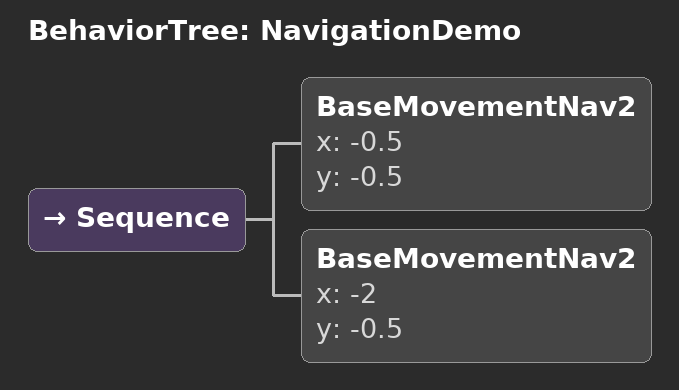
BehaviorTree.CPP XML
<root main_tree_to_execute = "NavigationDemo">
    <BehaviorTree ID="NavigationDemo">
        <Sequence>
            <BaseMovementNav2 x="-0.5" y="-0.5"/>
            <BaseMovementNav2 x="-2" y="-0.5"/>
        </Sequence>
    </BehaviorTree>
</root>
